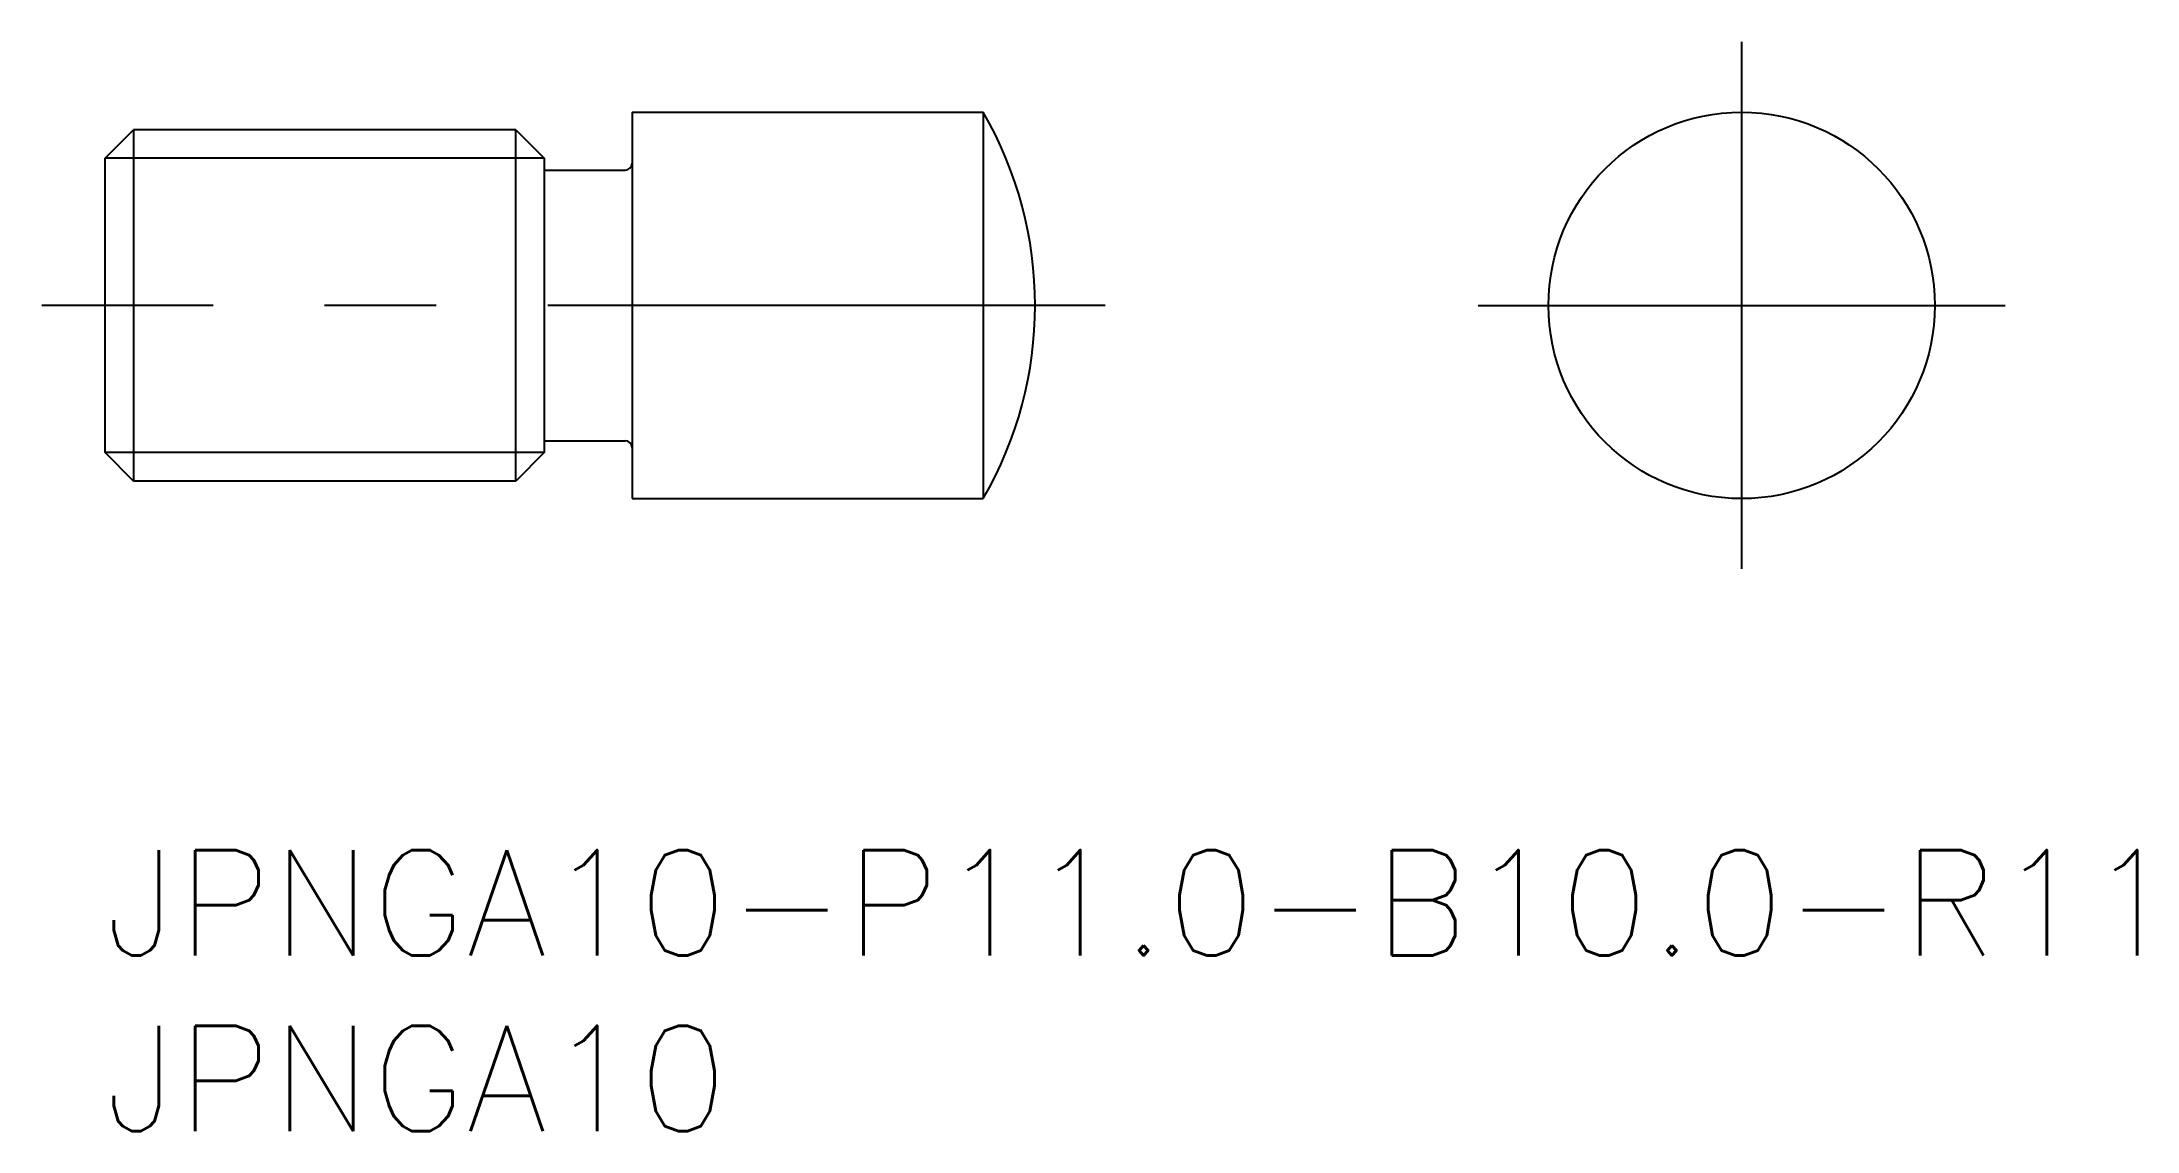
# Model space of a CAD drawing. Extents: x -1.8 to 57.9, y -8 to 23.
import ezdxf

# ---------------------------------------------------------------- set-up
doc = ezdxf.new("R2010")
doc.units = 0
doc.header["$LTSCALE"] = 0.5
doc.linetypes.add('CENTER', pattern=[50.8, 31.75, -6.35, 6.35, -6.35])
for name, color, linetype in [('MSM_CENTER', 1, 'CENTER'), ('MSM_CONTINUOUS', 7, 'CONTINUOUS'), ('MSM_NARROW', 5, 'CONTINUOUS'), ('MSM_PART_NUMBER', 7, 'CONTINUOUS')]:
    doc.layers.add(name, color=color, linetype=linetype)
doc.styles.get("Standard").update_dxf_attribs({"font": 'txt.shx', "height": 3, "bigfont": 'bigfont.shx'})

# ---------------------------------------------------------------- blocks, each defined once
blk = doc.blocks.new('*U2')
at = {"layer": 'MSM_PART_NUMBER'}
blk.add_text('JPNGA10-P11.0-B10.0-R11', height=3, dxfattribs=at).set_placement((0, -3))
blk = doc.blocks.new('*U3')
at = {"layer": 'MSM_PART_NUMBER'}
blk.add_text('JPNGA10', height=3, dxfattribs=at).set_placement((0, -8))

msp = doc.modelspace()

# ---------------------------------------------------------------- linework, layer by layer
at = {"layer": 'MSM_CENTER'}
for p, q in [((46.599, 23), (46.599, 8)), ((28.484, 15.5), (-1.79, 15.5)), ((39.099, 15.5), (54.099, 15.5))]:
    msp.add_line(p, q, dxfattribs=at)
at = {"layer": 'MSM_CONTINUOUS'}
for p, q in [((15.01, 21), (25.01, 21)), ((15.01, 21), (15.01, 10)), ((25.01, 21), (25.01, 10)), ((0.01, 19.688), (0.822, 20.5)), ((11.698, 20.5), (0.822, 20.5)), ((0.822, 20.5), (0.822, 10.5)), ((11.698, 10.5), (11.698, 20.5)), ((11.698, 20.5), (12.51, 19.688)), ((0.01, 11.312), (0.01, 19.688)), ((12.51, 19.688), (12.51, 11.312)), ((12.51, 19.35), (14.81, 19.35)), ((12.51, 11.65), (14.81, 11.65)), ((0.822, 10.5), (0.01, 11.312)), ((12.51, 11.312), (11.698, 10.5)), ((11.698, 10.5), (0.822, 10.5)), ((15.01, 10), (25.01, 10))]:
    msp.add_line(p, q, dxfattribs=at)
msp.add_circle((46.599, 15.5), 5.5, dxfattribs=at)
for centre, radius, start, end in [((15.484, 15.5), 11, 330, 30), ((14.81, 19.55), 0.2, 270, 0), ((14.81, 11.45), 0.2, 0, 90)]:
    msp.add_arc(centre, radius, start, end, dxfattribs=at)
at = {"layer": 'MSM_NARROW'}
for p, q in [((12.51, 19.688), (0.01, 19.688)), ((12.51, 11.312), (0.01, 11.312))]:
    msp.add_line(p, q, dxfattribs=at)

# ---------------------------------------------------------------- block references
at = {"layer": 'MSM_CONTINUOUS'}
for name in ['*U2', '*U3']:
    msp.add_blockref(name, (0, 0), dxfattribs=at)

doc.saveas('drawing.dxf')
